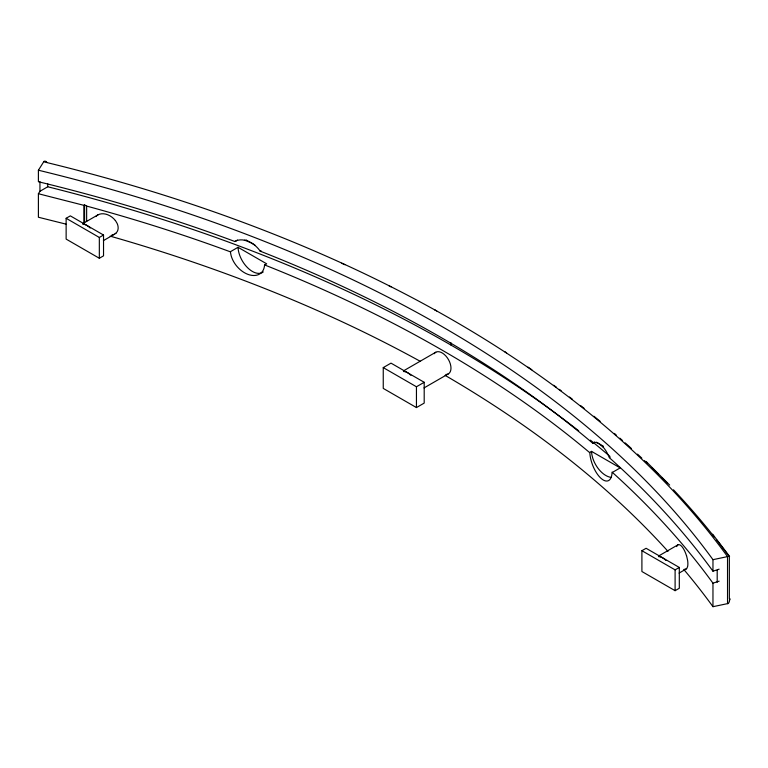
<?xml version="1.0" encoding="UTF-8"?>
<svg xmlns="http://www.w3.org/2000/svg" width="768" height="768" viewBox="0 0 768 768"><rect width="100%" height="100%" fill="white"/><g stroke="black" fill="none" stroke-linecap="round" stroke-linejoin="round"><path stroke-width="1.15" d="M729.59 600.672L729.59 600.163M676.704 546.586L677.27 545.462A13.661 4.896 74.5 0 1 686.429 555.581M237.542 240.029L234.931 241.526A1258.262 726.451 0 0 0 38.4 181.738L38.4 170.218L43.709 161.798A1272.989 734.957 0 0 1 727.526 556.608L727.536 603.629L712.963 606.691A1258.262 726.451 0 0 0 683.77 569.434M65.99 224.131L38.4 217.238L38.4 193.728L39.946 191.28L47.702 186.797L47.702 183.802M116.093 233.05L117.226 231.6A11.962 8.717 41.1 0 0 117.216 223.574L115.382 220.454M95.894 216.614L96.518 215.923A13.661 10.022 40.8 0 1 115.315 220.493M250.867 242.544A20.813 14.352 49.7 0 1 259.805 250.579L260.112 251.117A1258.262 726.451 0 0 1 592.666 443.155L592.944 442.973A20.813 9.542 69.2 0 1 598.954 443.674M234.931 241.526L235.354 241.267A20.938 14.371 48.9 0 1 244.378 240.192M38.4 193.728L83.837 205.325L84.576 204.893L86.64 206.083A1258.262 726.451 0 0 1 230.256 251.789L238.042 247.296L266.698 263.837L264.73 264.979A1258.262 726.451 0 0 1 589.546 452.515L591.523 451.373L620.179 467.914L612.394 472.406A1258.262 726.451 0 0 1 712.963 583.181L712.963 606.691M66.134 218.294L70.33 215.866L103.536 235.037L103.536 255.84L99.331 258.259L66.134 239.098L66.134 218.294L99.331 237.456L103.536 235.037M82.723 223.651L98.054 214.8M103.382 240.634L114.586 234.163M260.17 251.184L261.005 250.704M383.251 367.603L390.998 363.13L424.195 382.291L424.195 403.094L416.448 407.568L383.251 388.406L383.251 367.603L416.448 386.765L424.195 382.291M403.392 370.925L435.802 352.214M424.013 387.936L448.32 373.901M592.666 443.155L594.691 441.984M719.136 569.174L712.963 571.19A1258.262 726.451 0 0 0 609.389 457.718L610.262 457.219M641.904 550.704L646.099 548.285L679.306 567.446L679.306 588.259L675.101 590.678L641.904 571.517L641.904 550.704L675.101 569.875L679.306 567.446M658.493 556.061L678.029 544.781M679.066 573.101L686.131 569.011M712.963 583.181L719.136 581.165M727.68 556.57L729.11 556.33M38.4 170.218A1258.262 726.451 0 0 1 712.963 559.67L727.536 556.608M244.358 240.106L250.858 242.592M245.875 239.827L254.87 245.021M596.362 442.176L603.35 446.208M598.934 443.558L603.245 447.312M46.358 161.942L47.002 162.422M646.186 461.539L669.658 485.059M712.666 534.23L729.581 556.416M609.36 457.642L609.139 457.104A20.938 9.638 69.8 0 0 603.264 447.226M686.525 555.533L687.619 560.39A11.846 4.176 74.6 0 1 687.619 566.525L686.87 568.349A13.661 4.925 73.9 0 1 684.768 569.098M729.36 598.675L729.35 556.762A1277.05 737.299 0 0 0 716.371 539.578M729.494 599.357L729.581 600.019M717.197 570.298L717.197 582.288M712.963 559.67L712.963 571.19M675.101 569.875L675.101 590.678M450.941 342.758L450.941 345.005M416.448 386.765L416.448 407.568M99.331 237.456L99.331 258.259M86.64 206.083L86.64 221.366M84.576 204.893L84.576 222.528M83.837 205.325L83.837 224.131M39.946 181.69L39.946 191.28M82.867 224.246A12.518 7.229 60 0 1 90.192 228.048M403.555 371.51A12.518 7.229 60 0 1 410.88 375.322M658.637 556.656A12.518 7.229 60 0 1 665.962 560.467M110.16 236.141A1258.262 726.451 0 0 1 420.528 361.469M445.133 375.389A1258.262 726.451 0 0 1 667.987 551.347M578.698 430.819A1299.053 750 0 0 0 450.893 345.034A1299.168 750.067 0 0 0 47.731 186.768M590.429 440.16A1299.053 750 0 0 1 609.85 456.326M612.086 472.109A20.746 9.11 69.8 0 1 601.181 478.483A20.746 9.11 69.8 0 1 589.814 452.717M434.208 353.702A12.518 7.306 59.5 0 1 448.56 359.76A12.518 7.306 59.5 0 1 445.862 374.477M116.102 233.059A13.661 10.003 39.9 0 1 111.792 235.085M341.693 263.242A1277.05 737.299 0 0 1 344.938 264.72M389.011 285.811A1277.05 737.299 0 0 1 391.056 286.838M434.582 309.763A1277.05 737.299 0 0 1 436.685 310.925M504.624 351.571A1277.05 737.299 0 0 1 506.592 352.848M528.019 367.123A1277.05 737.299 0 0 1 531.859 369.763M553.69 385.248A1277.05 737.299 0 0 1 556.512 387.312M559.315 389.376A1277.05 737.299 0 0 1 561.178 390.758M569.501 397.018A1277.05 737.299 0 0 1 572.246 399.11M580.474 405.485A1277.05 737.299 0 0 1 584.093 408.336M593.942 416.246A1277.05 737.299 0 0 1 600.154 421.344M614.419 433.421A1277.05 737.299 0 0 1 616.234 434.995M619.834 438.144A1277.05 737.299 0 0 1 622.522 440.515M625.19 442.896A1277.05 737.299 0 0 1 631.402 448.502M637.526 454.138A1277.05 737.299 0 0 1 641.837 458.189M644.429 460.637A1277.05 737.299 0 0 1 647.002 463.104M652.09 468.038A1277.05 737.299 0 0 1 657.946 473.818M662.102 478.003A1277.05 737.299 0 0 1 667.018 483.034M673.478 489.792A1277.05 737.299 0 0 1 714.269 536.89M729.283 600.768A3.312 2.966 65.4 0 1 727.776 603.763M43.68 161.578A3.312 2.362 63.4 0 1 46.426 161.77M729.83 598.522A3.408 1.411 78.2 0 1 730.003 599.51M264.566 264.902A20.746 13.958 50 0 1 247.747 274.301A20.746 13.958 50 0 1 230.467 251.846M263.251 271.939A20.285 11.712 60 0 1 247.67 267.802A20.285 11.712 60 0 1 238.042 247.296M610.973 477.37A20.285 11.712 60 0 1 591.523 451.373"/></g></svg>
